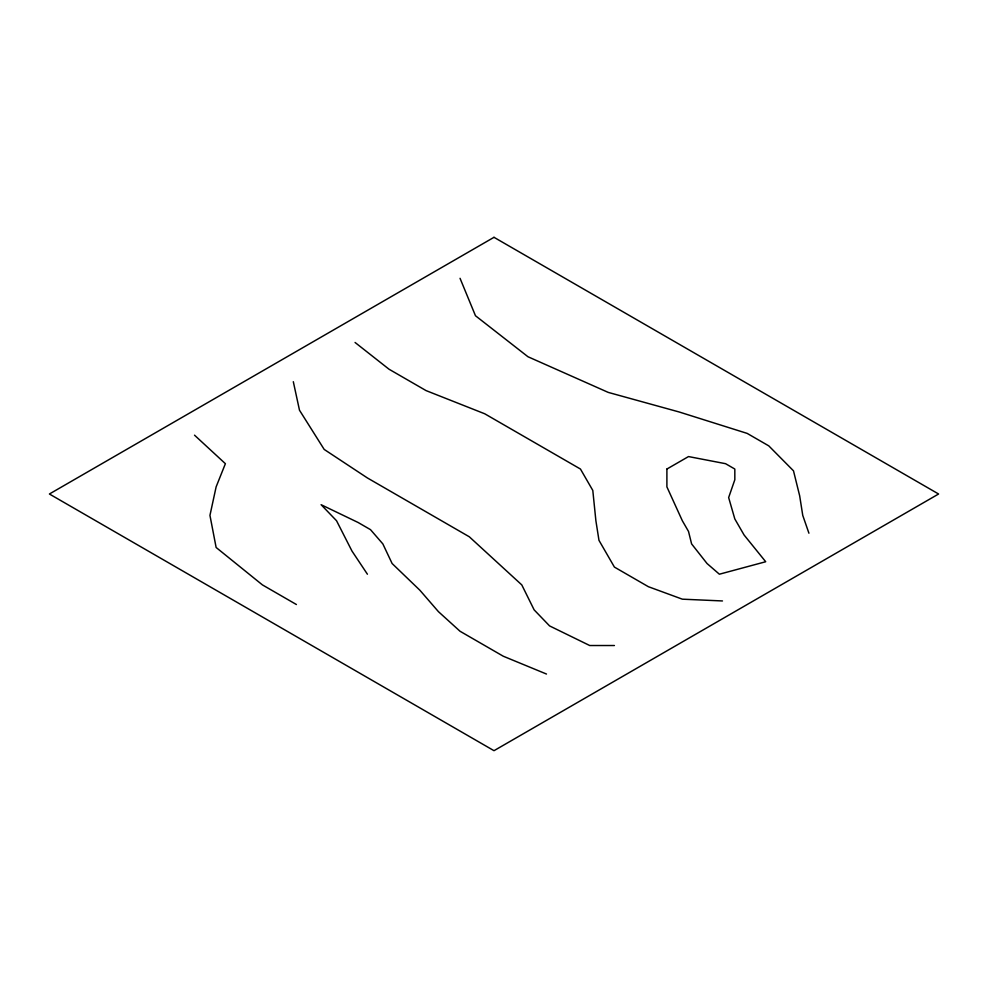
<?xml version="1.0" encoding="UTF-8"?>
<svg xmlns="http://www.w3.org/2000/svg" width="988" height="988" viewBox="0 0 988 988"><rect width="100%" height="100%" fill="white"/><g stroke="black" fill="none" stroke-linecap="round" stroke-linejoin="round"><path stroke-width="1.48" d="M614.413 645.522L589.713 645.522L549.575 625.91L534.138 609.868L521.788 584.908L469.3 536.78L367.413 477.957L324.188 449.429L299.488 410.218L293.312 381.701M722.475 600.951L682.338 599.173L648.375 586.699L614.413 567.087L598.975 540.35L595.888 520.738L592.8 490.431L580.45 469.041L484.738 413.787L426.075 390.606L389.025 369.216L355.062 342.478M546.488 674.038L503.263 656.217L460.038 631.258L438.425 611.646L419.9 590.256L392.113 563.518L382.85 543.906L370.5 529.654L358.15 522.516L321.1 504.695L336.538 520.738L351.975 551.045L367.413 574.213M296.4 604.52L262.438 584.908L216.125 547.476L209.95 515.39L216.125 486.874L225.388 463.693L194.513 435.177M460.038 278.307L475.475 315.74L527.963 356.742L608.238 392.397L679.25 412.008L747.175 433.399L768.788 445.872L793.488 470.831L799.663 495.778L802.75 515.39L808.925 533.211M666.9 469.041L666.9 486.874L682.338 520.738L688.513 531.433L691.6 543.906L707.038 563.518L719.388 574.213L765.7 561.74L744.088 535.002L734.825 518.959L728.65 497.569L734.825 479.736L734.825 469.041L725.563 463.693L688.513 456.567L666.9 469.041M494 237.318L49.4 494L494 750.682L938.6 494L494 237.318"/></g></svg>
